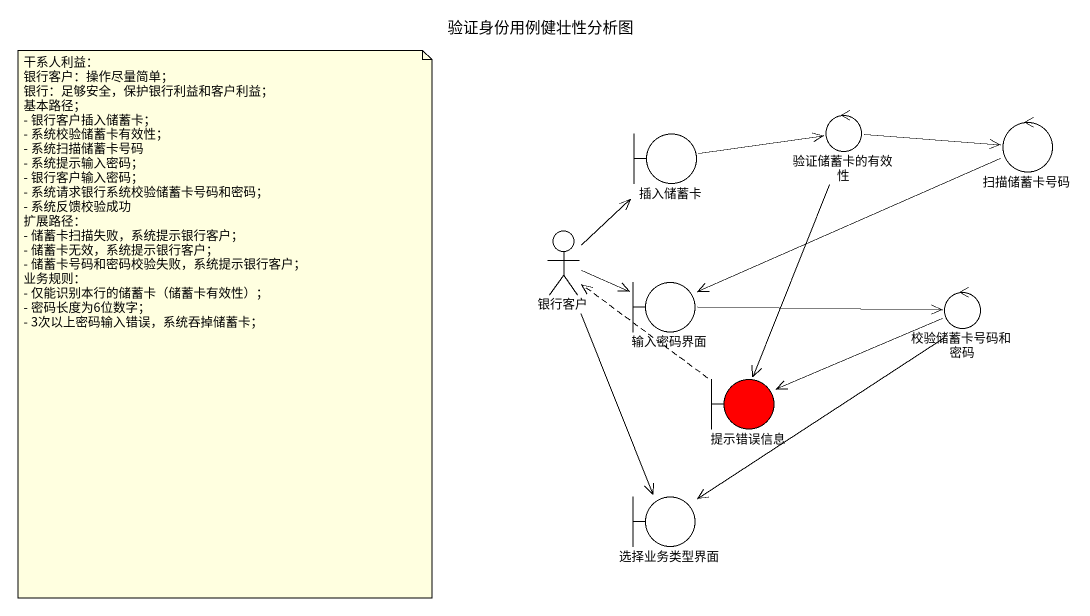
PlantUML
@startuml
title 验证身份用例健壮性分析图
control 验证储蓄卡的有效性
control 扫描储蓄卡号码
boundary 插入储蓄卡
actor 银行客户
boundary 输入密码界面
control 校验储蓄卡号码和密码
boundary 提示错误信息 #FF0000
boundary 选择业务类型界面
验证储蓄卡的有效性 -right-> 扫描储蓄卡号码
验证储蓄卡的有效性 --> 提示错误信息
扫描储蓄卡号码 -left-> 输入密码界面
插入储蓄卡 -right-> 验证储蓄卡的有效性
银行客户 -up-> 插入储蓄卡
银行客户 -right-> 输入密码界面
银行客户 --> 选择业务类型界面
输入密码界面 -right-> 校验储蓄卡号码和密码
校验储蓄卡号码和密码 -left-> 提示错误信息
校验储蓄卡号码和密码 --> 选择业务类型界面
提示错误信息 .up.> 银行客户
note as N1
  干系人利益：
  银行客户：操作尽量简单；
  银行：足够安全，保护银行利益和客户利益；
  基本路径；
  - 银行客户插入储蓄卡；
  - 系统校验储蓄卡有效性；
  - 系统扫描储蓄卡号码
  - 系统提示输入密码；
  - 银行客户输入密码；
  - 系统请求银行系统校验储蓄卡号码和密码；
  - 系统反馈校验成功
  扩展路径：
  - 储蓄卡扫描失败，系统提示银行客户；
  - 储蓄卡无效，系统提示银行客户；
  - 储蓄卡号码和密码校验失败，系统提示银行客户；
  业务规则：
  - 仅能识别本行的储蓄卡（储蓄卡有效性）；
  - 密码长度为6位数字；
  - 3次以上密码输入错误，系统吞掉储蓄卡；
end note
@enduml
